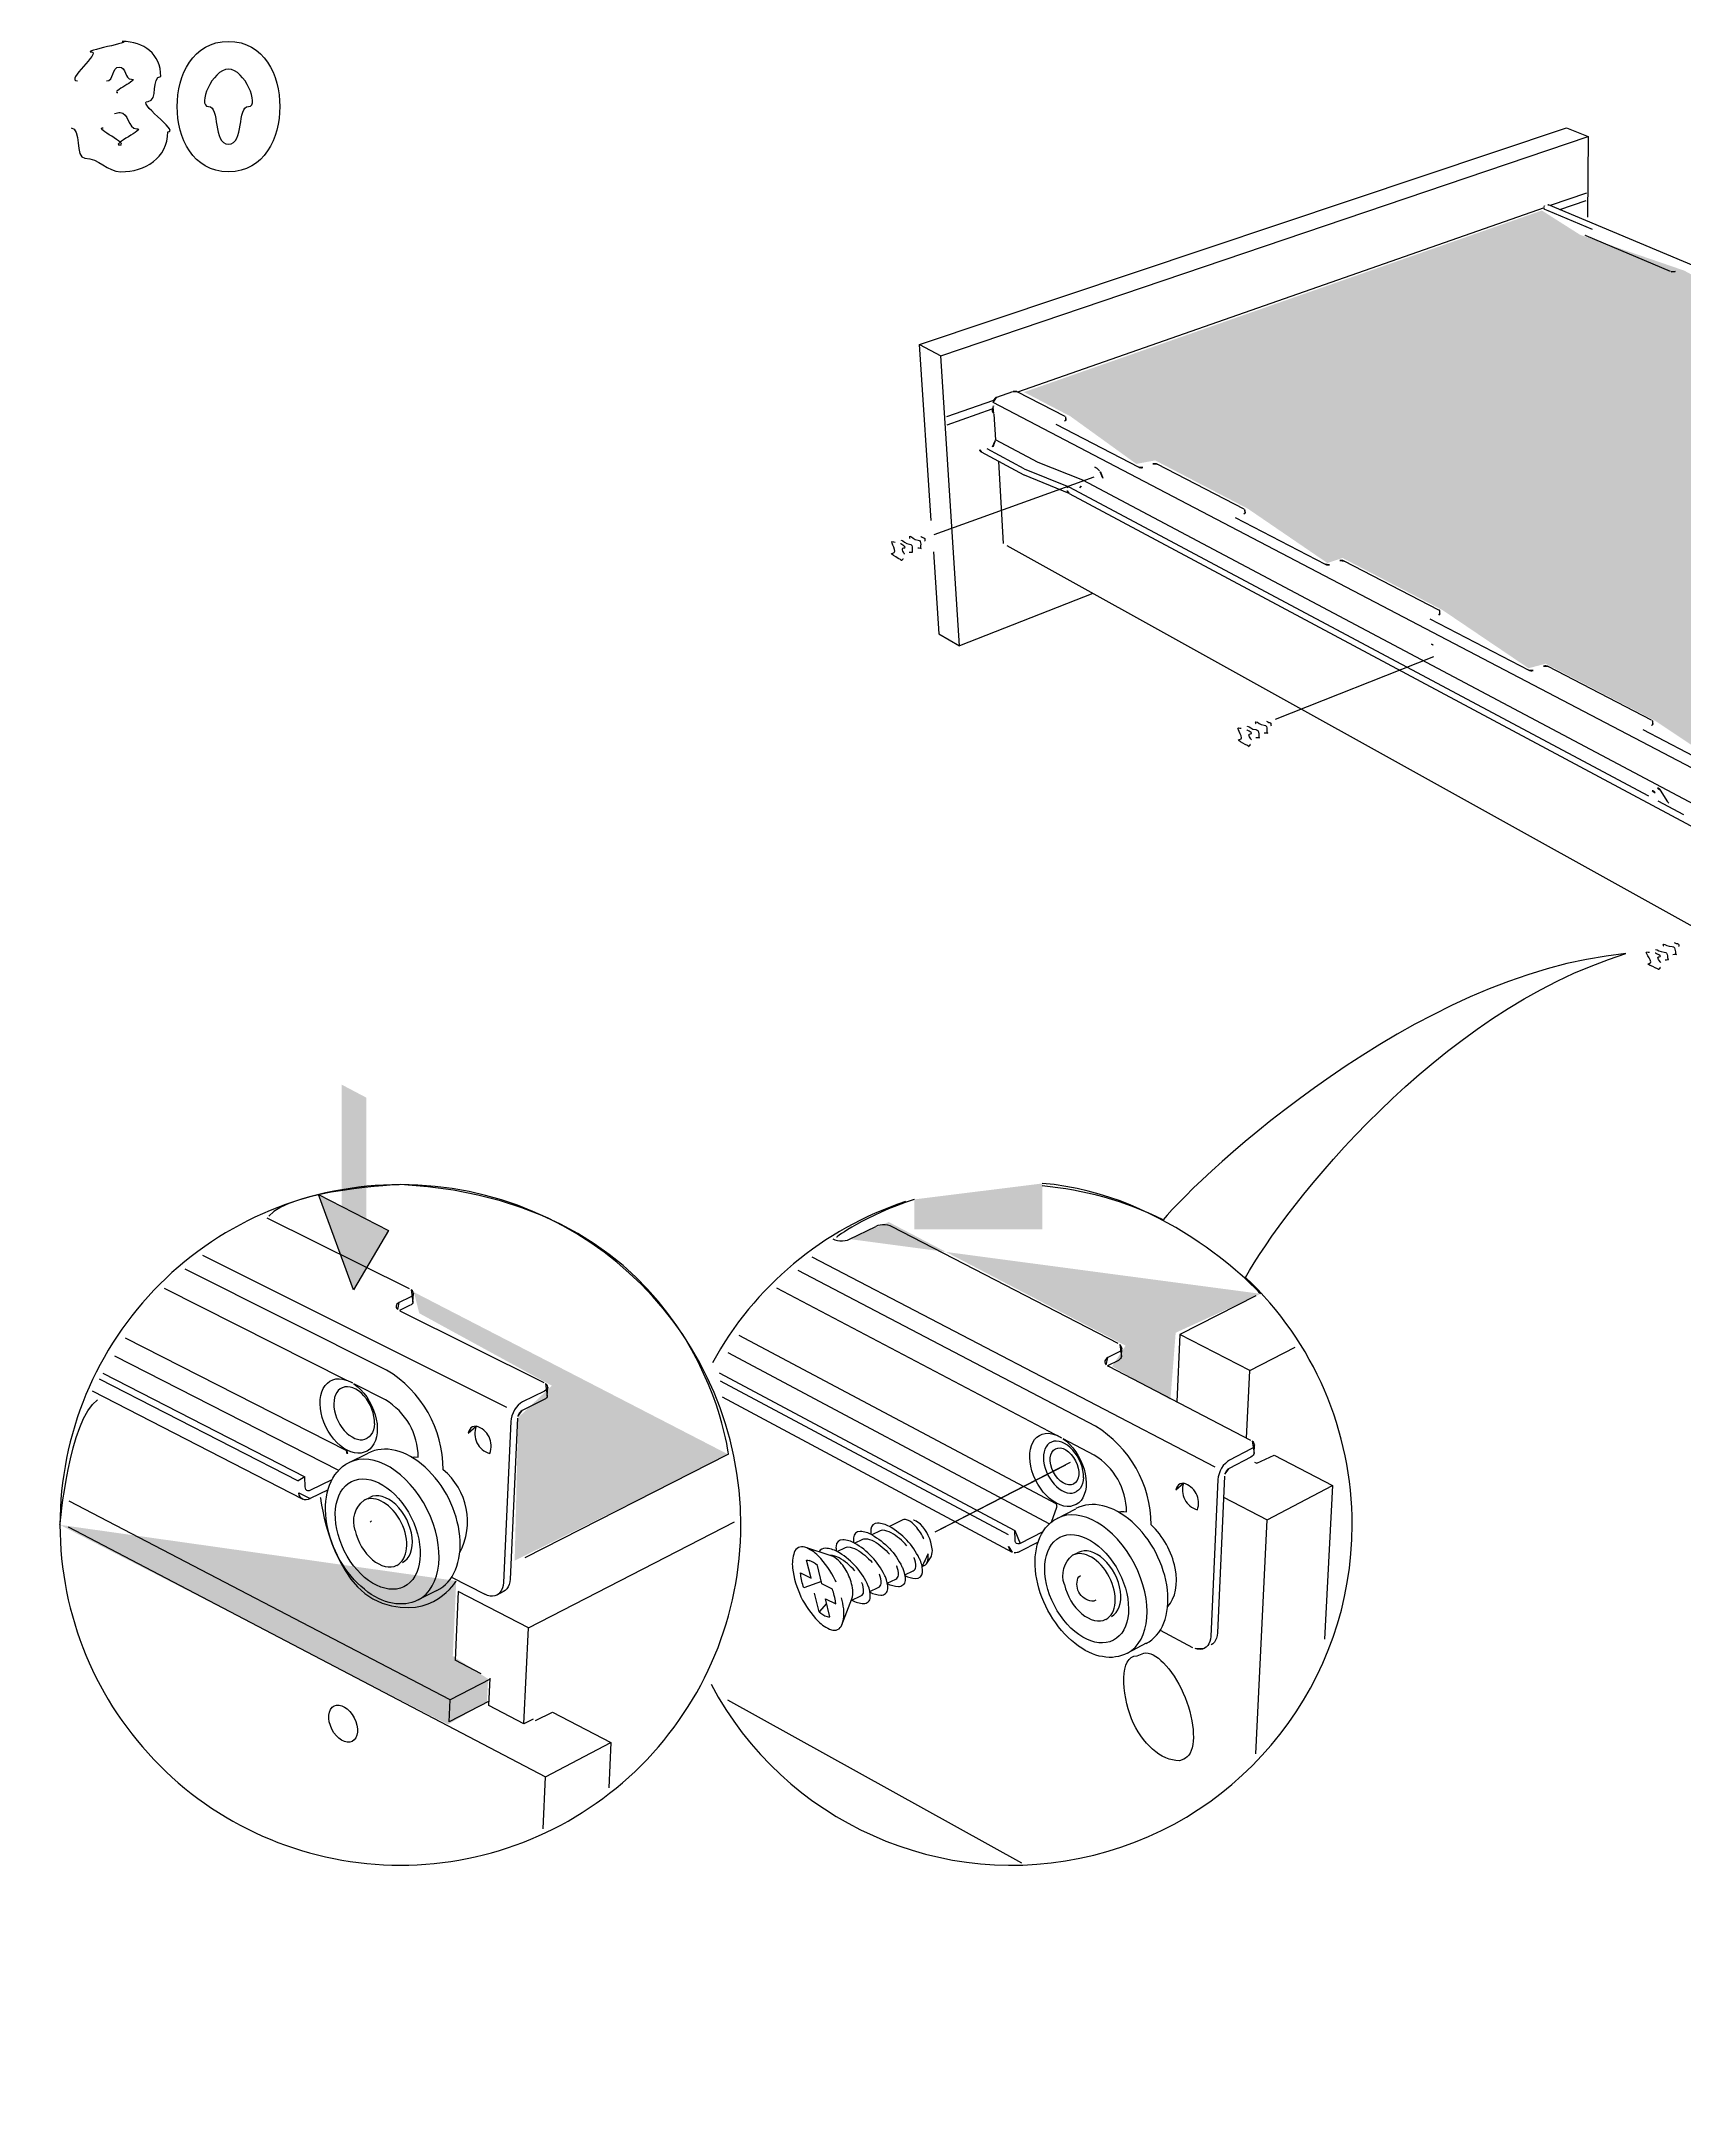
# Model space of a CAD drawing. Header units: metres. Extents: x -30.9 to 24.7, y -10.3 to 6.8.
# Drawn here: x -10.341 to -8.506, y -9.735 to -7.413 of the extents above; entities that cross this region are included whole.
import ezdxf

# ---------------------------------------------------------------- set-up
doc = ezdxf.new("R2010")
doc.units = ezdxf.units.M
doc.header["$MEASUREMENT"] = 0
doc.layers.add('PDF_Working_Num_Penna__1_Num_Penna__1', color=7, linetype='Continuous', lineweight=18, true_color=0xd1d2d4)
doc.layers.add('PDF_Working_Num_Penna__255_Num_Penna__255', color=255, linetype='Continuous', lineweight=18)
doc.layers.add('PDF_Working_Num_Penna__7_Num_Penna__7', color=7, linetype='Continuous', lineweight=18)
doc.styles.add('GENERATED_STYLE_1', font='')
doc.styles.get('GENERATED_STYLE_1').set_extended_font_data('Arial')

msp = doc.modelspace()

# ---------------------------------------------------------------- hatches: boundary and pattern name
at = {"layer": 'PDF_Working_Num_Penna__1_Num_Penna__1', "linetype": 'Continuous', "lineweight": 18, "true_color": 0xd1d2d4}
for points in [[(-9.2413, -7.8058), (-9.1897, -7.8327), (-9.1156, -7.8862), (-9.0944, -7.8823), (-8.9907, -7.9364), (-8.9016, -7.9973), (-8.8847, -7.9916), (-8.7728, -8.0499), (-8.6764, -8.1151), (-8.6573, -8.11), (-8.5345, -8.174), (-8.4273, -8.2457), (-8.4085, -8.2397), (-8.3162, -8.287), (-8.3003, -8.3035), (-8.3003, -8.2827), (-7.7343, -7.9941), (-7.82, -7.9579), (-7.9631, -7.9083), (-8.064, -7.8548), (-8.0812, -7.8582), (-8.1925, -7.8104), (-8.291, -7.759), (-8.4154, -7.7173), (-8.5021, -7.6697), (-8.6187, -7.6296), (-8.6615, -7.6024)], [(-9.2209, -8.6922), (-9.3643, -8.7101), (-9.3643, -8.7436), (-9.2209, -8.7436)], [(-9.4374, -8.7544), (-9.3287, -8.7689), (-9.3928, -8.7354)], [(-9.3287, -8.7689), (-9.1276, -8.8739), (-9.1427, -8.897), (-9.0774, -8.9346), (-9.0715, -8.8594), (-8.9765, -8.8158)], [(-9.9244, -8.8139), (-9.9184, -8.8376), (-9.77, -8.9187), (-9.8076, -8.9544), (-9.8116, -9.1147), (-9.5721, -8.9959)], [(-9.877, -9.1374), (-10.3207, -9.0746), (-9.8864, -9.2981), (-9.8428, -9.2732), (-9.8413, -9.2472), (-9.8809, -9.2215)]]:
    msp.add_hatch(color=254, dxfattribs=at).paths.add_polyline_path(points)
at = {"layer": 'PDF_Working_Num_Penna__7_Num_Penna__7', "linetype": 'Continuous', "lineweight": 18}
for points in [[(-10.0053, -8.7572), (-9.9776, -8.7719), (-9.9776, -8.5961), (-10.0053, -8.5815)], [(-10.0053, -8.7572), (-9.9776, -8.7719), (-9.9776, -8.5961), (-10.0053, -8.5815)], [(-9.9922, -8.8115), (-9.9528, -8.7449), (-10.0313, -8.7044)], [(-9.9922, -8.8115), (-9.9528, -8.7449), (-10.0313, -8.7044)]]:
    msp.add_hatch(color=7, dxfattribs=at).paths.add_polyline_path(points)

# ---------------------------------------------------------------- linework, layer by layer
at = {"layer": 'PDF_Working_Num_Penna__255_Num_Penna__255', "color": 255, "linetype": 'Continuous', "lineweight": 18, "flags": 128}
for points in [[(-9.1632, -7.9012), (-9.3424, -7.9658)], [(-8.7829, -8.1025), (-8.9601, -8.1724)], [(-9.3354, -9.0797), (-9.1946, -9.0073)]]:
    msp.add_lwpolyline(points, dxfattribs=at)
msp.add_lwpolyline([(-9.9922, -8.8115), (-10.0313, -8.7044), (-9.9528, -8.7449)], close=True, dxfattribs=at)
at = {"layer": 'PDF_Working_Num_Penna__7_Num_Penna__7', "color": 7, "linetype": 'Continuous', "lineweight": 18, "flags": 128}
for points in [[(-9.3451, -7.9497), (-9.3583, -7.7526), (-8.6338, -7.5098)], [(-9.3583, -7.7526), (-9.3345, -7.765), (-8.6095, -7.5196)], [(-8.6338, -7.5098), (-8.6095, -7.5196)], [(-8.6095, -7.5196), (-8.6104, -7.61)], [(-8.6117, -7.5828), (-8.6521, -7.5969)], [(-8.6415, -7.6014), (-8.6118, -7.591)], [(-8.6591, -7.5993), (-9.2485, -7.8057)], [(-8.6047, -7.6238), (-8.6544, -7.6028), (-8.6582, -7.6012)], [(-7.7197, -7.9886), (-8.6539, -7.5961)], [(-8.5173, -7.6707), (-8.6119, -7.6307)], [(-9.3135, -8.09), (-9.3345, -7.765)], [(-9.2754, -7.8151), (-9.328, -7.8335)], [(-9.3274, -7.8425), (-9.2768, -7.8247)], [(-8.2834, -8.3368), (-9.2758, -7.8175)], [(-9.2541, -7.8054), (-9.272, -7.8117)], [(-9.1953, -7.8333), (-9.2489, -7.8055)], [(-9.275, -7.8304), (-9.2734, -7.8591)], [(-9.2056, -7.8417), (-9.1129, -7.8899)], [(-9.2411, -7.8916), (-9.2827, -7.8694)], [(-9.2256, -7.8845), (-9.2734, -7.8591)], [(-9.241, -7.8989), (-9.289, -7.8732)], [(-9.2642, -7.9752), (-9.2696, -7.8835)], [(-9.2411, -7.8916), (-9.191, -7.9119), (-9.1934, -7.913)], [(-8.3438, -8.3457), (-9.1755, -7.9046), (-9.2256, -7.8845)], [(-8.9948, -7.937), (-9.0923, -7.8865)], [(-9.1632, -7.9012), (-9.3424, -7.9658)], [(-9.1909, -7.9192), (-9.2407, -7.899), (-9.241, -7.8989)], [(-9.191, -7.9119), (-8.542, -8.2582)], [(-9.1909, -7.9192), (-8.3601, -8.3638)], [(-9.005, -7.9461), (-8.904, -7.9987)], [(-9.3428, -7.9847), (-9.3366, -8.0764), (-9.3135, -8.09)], [(-8.2536, -8.5194), (-8.2696, -8.5283), (-9.26, -7.978)], [(-8.7757, -8.0541), (-8.7757, -8.0512), (-8.7757, -8.0508), (-8.776, -8.0505), (-8.7763, -8.0502), (-8.7767, -8.0499), (-8.8829, -7.995)], [(-9.1641, -8.0313), (-9.3135, -8.09)], [(-8.7868, -8.0597), (-8.6762, -8.1172)], [(-8.7829, -8.1025), (-8.9601, -8.1724)], [(-8.5386, -8.1732), (-8.6546, -8.1131)], [(-8.5485, -8.1837), (-8.427, -8.247), (-8.4262, -8.2473), (-8.4253, -8.2475), (-8.4244, -8.2476), (-8.4234, -8.2477), (-8.4225, -8.2476), (-8.4216, -8.2474), (-8.4208, -8.2471)], [(-8.5315, -8.2638), (-8.5029, -8.279)], [(-8.5193, -8.2661), (-8.5198, -8.2658), (-8.5202, -8.2654), (-8.5206, -8.2648), (-8.5288, -8.2516)], [(-9.9292, -8.8103), (-10.0887, -8.7311)], [(-9.4367, -8.7546), (-9.4073, -8.7403)], [(-9.3888, -8.7407), (-9.3911, -8.7397), (-9.3938, -8.739), (-9.3966, -8.7386), (-9.3996, -8.7386), (-9.4024, -8.7389), (-9.4051, -8.7394), (-9.4073, -8.7403)], [(-9.1359, -8.8716), (-9.3888, -8.7407)], [(-9.8203, -8.9433), (-10.1609, -8.773)], [(-9.0272, -9.0101), (-9.4785, -8.7747)], [(-9.4552, -8.7544), (-9.453, -8.7553), (-9.4503, -8.756), (-9.4474, -8.7564), (-9.4444, -8.7565), (-9.4417, -8.7562), (-9.439, -8.7556), (-9.4367, -8.7546)], [(-9.925, -8.8153), (-9.9253, -8.8165), (-9.926, -8.8176), (-9.9272, -8.8187), (-9.9287, -8.8196), (-9.9408, -8.8254)], [(-8.9817, -8.8181), (-9.067, -8.8615), (-9.0703, -8.9367)], [(-9.9255, -8.8247), (-9.9258, -8.8258), (-9.9265, -8.827), (-9.9276, -8.828), (-9.9292, -8.8289), (-9.9407, -8.8346)], [(-9.9403, -8.8347), (-9.7789, -8.9152)], [(-10.2477, -8.8651), (-9.9998, -8.9913)], [(-9.5608, -8.8623), (-9.2056, -9.0507)], [(-8.9886, -8.9018), (-9.067, -8.8615)], [(-10.2598, -8.8852), (-10.0087, -9.0135)], [(-9.573, -8.8817), (-9.2128, -9.0733)], [(-9.1322, -8.886), (-9.1324, -8.8872), (-9.1331, -8.8884), (-9.1343, -8.8895), (-9.1357, -8.8904), (-9.1477, -8.8965)], [(-9.1318, -8.8768), (-9.1321, -8.8781), (-9.1328, -8.8792), (-9.1339, -8.8803), (-9.1354, -8.8812), (-9.1473, -8.8873)], [(-8.9921, -8.9774), (-8.9886, -8.9018), (-8.9377, -8.8757)], [(-10.2767, -8.911), (-10.054, -9.0252)], [(-10.2727, -8.9048), (-10.0465, -9.0207)], [(-9.5825, -8.9043), (-9.2517, -9.0808)], [(-9.5816, -8.9131), (-9.2591, -9.0853)], [(-9.1469, -8.8969), (-8.9877, -8.9796)], [(-10.2845, -8.9246), (-10.0489, -9.0457)], [(-9.8027, -8.9369), (-9.8052, -8.9384), (-9.8075, -8.9405), (-9.8098, -8.943), (-9.8118, -8.9459), (-9.8134, -8.9491), (-9.8146, -8.9524), (-9.8155, -8.9557), (-9.8159, -8.9589)], [(-9.7751, -8.9299), (-9.7753, -8.9311), (-9.7761, -8.9322), (-9.7772, -8.9333), (-9.7787, -8.9342), (-9.8032, -8.9464)], [(-9.7746, -8.9205), (-9.7749, -8.9216), (-9.7756, -8.9228), (-9.7768, -8.9239), (-9.7782, -8.9248), (-9.8027, -8.9369)], [(-9.5792, -8.9313), (-9.2544, -9.1052)], [(-9.9686, -8.9612), (-9.969, -8.9648), (-9.9698, -8.9682), (-9.9709, -8.9712), (-9.9726, -8.9737), (-9.9745, -8.9759), (-9.9768, -8.9775)], [(-9.8159, -8.9589), (-9.824, -9.1391), (-9.8244, -9.1424), (-9.8251, -9.1452), (-9.8263, -9.1478), (-9.8277, -9.1501), (-9.8295, -9.1519), (-9.8315, -9.1532)], [(-9.8085, -8.9552), (-9.8167, -9.1354), (-9.8171, -9.1386), (-9.8178, -9.1415), (-9.8189, -9.144), (-9.8203, -9.1463), (-9.8221, -9.1481), (-9.8242, -9.1494)], [(-8.9834, -8.9851), (-8.9836, -8.9863), (-8.9844, -8.9875), (-8.9855, -8.9886), (-8.9869, -8.9894), (-9.0112, -9.0021)], [(-9.8987, -9.1481), (-9.9198, -9.1587), (-9.9232, -9.1603), (-9.9266, -9.1614), (-9.9301, -9.1623), (-9.9336, -9.163), (-9.9373, -9.1632), (-9.941, -9.1632), (-9.9448, -9.1629), (-9.9485, -9.1623), (-9.9523, -9.1614), (-9.9561, -9.1603), (-9.9601, -9.1589), (-9.9641, -9.157), (-9.9682, -9.1549), (-9.9721, -9.1525), (-9.976, -9.1499), (-9.9799, -9.1468), (-9.9838, -9.1434), (-9.9876, -9.1399), (-9.9912, -9.1361), (-9.9948, -9.132), (-9.9981, -9.1278), (-10.0014, -9.1233), (-10.0044, -9.1187), (-10.0072, -9.114), (-10.0099, -9.1091), (-10.0123, -9.1041), (-10.0144, -9.0991), (-10.0164, -9.094), (-10.0182, -9.0888), (-10.0196, -9.0837), (-10.0209, -9.0785), (-10.022, -9.0733), (-10.0227, -9.0682), (-10.0232, -9.0631), (-10.0234, -9.058), (-10.0233, -9.053), (-10.023, -9.0482), (-10.0224, -9.0434), (-10.0215, -9.0388), (-10.0204, -9.0345), (-10.0189, -9.0303), (-10.0172, -9.0261), (-10.0152, -9.0223), (-10.0129, -9.0187), (-10.0104, -9.0154), (-10.0075, -9.0122), (-10.0042, -9.0093), (-10.0007, -9.0068), (-9.997, -9.0048), (-9.9758, -8.9943)], [(-9.8, -9.1113), (-9.5724, -8.9955)], [(-9.3409, -9.0825), (-9.1891, -9.0045)], [(-9.0112, -9.0021), (-9.0136, -9.0036), (-9.0159, -9.0057), (-9.0182, -9.0082), (-9.0201, -9.0111), (-9.0218, -9.0142), (-9.023, -9.0174), (-9.0238, -9.0208), (-9.0242, -9.0239)], [(-8.9838, -8.9943), (-8.9841, -8.9955), (-8.9848, -8.9967), (-8.986, -8.9978), (-8.9874, -8.9987), (-9.0116, -9.0113)], [(-8.9832, -9.0043), (-8.9806, -9.0056), (-8.9614, -8.9966)], [(-8.9614, -8.9966), (-8.896, -9.0305)], [(-10.0402, -9.0359), (-10.0417, -9.0364), (-10.0431, -9.0364), (-10.0443, -9.036), (-10.0453, -9.035), (-10.0459, -9.0335), (-10.0461, -9.0319), (-10.0465, -9.0207), (-10.054, -9.0252)], [(-10.0162, -9.024), (-10.0402, -9.0359)], [(-9.1748, -9.0217), (-9.1751, -9.0251), (-9.1758, -9.0284), (-9.177, -9.0312), (-9.1784, -9.0337), (-9.1802, -9.0356), (-9.1824, -9.0373)], [(-9.0242, -9.0239), (-9.0322, -9.1996), (-9.0325, -9.2026), (-9.0331, -9.2053), (-9.0342, -9.2078), (-9.0356, -9.2099), (-9.0372, -9.2116), (-9.0391, -9.2129)], [(-9.0168, -9.02), (-9.0248, -9.1957), (-9.0252, -9.1987), (-9.0259, -9.2015), (-9.0269, -9.2039), (-9.0282, -9.206), (-9.0298, -9.2078), (-9.0318, -9.209)], [(-8.9692, -9.069), (-8.896, -9.0305)], [(-8.896, -9.0305), (-8.9047, -9.2025)], [(-9.8838, -9.2707), (-10.3103, -9.0479)], [(-10.0206, -9.0354), (-10.0405, -9.0452)], [(-9.2056, -9.0507), (-9.2052, -9.0515), (-9.205, -9.0522), (-9.2048, -9.0529), (-9.2047, -9.0536), (-9.2048, -9.0544), (-9.205, -9.0552), (-9.2111, -9.0719)], [(-9.0179, -9.0435), (-8.9692, -9.069)], [(-10.3116, -9.0767), (-9.777, -9.357)], [(-9.8014, -9.2976), (-9.7963, -9.1898), (-9.5656, -9.0712)], [(-9.1046, -9.2073), (-9.1255, -9.2184), (-9.1287, -9.2198), (-9.132, -9.2211), (-9.1354, -9.222), (-9.1388, -9.2226), (-9.1424, -9.223), (-9.146, -9.223), (-9.1496, -9.2227), (-9.1533, -9.2222), (-9.157, -9.2215), (-9.1608, -9.2204), (-9.1647, -9.219), (-9.1687, -9.2172), (-9.1727, -9.2152), (-9.1766, -9.2128), (-9.1804, -9.2103), (-9.1843, -9.2073), (-9.1882, -9.2041), (-9.192, -9.2006), (-9.1956, -9.1969), (-9.1992, -9.1929), (-9.2026, -9.1888), (-9.2058, -9.1845), (-9.2089, -9.1799), (-9.2118, -9.1753), (-9.2145, -9.1705), (-9.2169, -9.1657), (-9.2192, -9.1607), (-9.2212, -9.1557), (-9.2231, -9.1506), (-9.2246, -9.1455), (-9.226, -9.1405), (-9.2271, -9.1354), (-9.2279, -9.1303), (-9.2286, -9.1252), (-9.2288, -9.1203), (-9.2289, -9.1154), (-9.2287, -9.1106), (-9.2282, -9.106), (-9.2275, -9.1014), (-9.2265, -9.097), (-9.2252, -9.0928), (-9.2235, -9.0887), (-9.2216, -9.0849), (-9.2195, -9.0813), (-9.2172, -9.078), (-9.2143, -9.0748), (-9.2112, -9.072), (-9.2078, -9.0693), (-9.2042, -9.0673), (-9.1832, -9.0565)], [(-8.9817, -9.3312), (-8.9692, -9.069)], [(-9.2256, -9.094), (-9.2459, -9.1045)], [(-9.2201, -9.0823), (-9.2455, -9.0954)], [(-9.8823, -9.1331), (-9.8449, -9.1524)], [(-9.8747, -9.1494), (-9.8781, -9.2262)], [(-9.7963, -9.1898), (-9.8747, -9.1494)], [(-9.8242, -9.1494), (-9.8315, -9.1532), (-9.8339, -9.1541), (-9.8365, -9.1544), (-9.8392, -9.1543), (-9.8421, -9.1536), (-9.8449, -9.1524)], [(-9.4708, -9.1719), (-9.4758, -9.1512)], [(-9.089, -9.1926), (-9.0527, -9.212)], [(-9.1147, -9.2212), (-9.1091, -9.2189), (-9.1072, -9.2183), (-9.1048, -9.2181), (-9.1022, -9.2184), (-9.0995, -9.2191), (-9.0968, -9.2203), (-9.0939, -9.2219), (-9.0909, -9.224), (-9.088, -9.2264), (-9.085, -9.2293), (-9.082, -9.2325), (-9.079, -9.236), (-9.0761, -9.2399), (-9.0733, -9.2441), (-9.0706, -9.2485), (-9.068, -9.2532), (-9.0655, -9.258), (-9.0632, -9.263), (-9.061, -9.2681), (-9.0591, -9.2733), (-9.0573, -9.2785), (-9.0558, -9.2837), (-9.0545, -9.2889), (-9.0534, -9.294), (-9.0526, -9.299), (-9.0521, -9.3038), (-9.0518, -9.3084), (-9.0517, -9.3128), (-9.0519, -9.3169), (-9.0524, -9.3207), (-9.0532, -9.3242), (-9.0541, -9.3274), (-9.0554, -9.3302), (-9.0568, -9.3325), (-9.0585, -9.3345), (-9.0604, -9.336), (-9.0625, -9.3371), (-9.0674, -9.3389)], [(-9.8492, -9.2413), (-9.8781, -9.2262)], [(-9.8391, -9.2476), (-9.8838, -9.2707)], [(-9.791, -9.2922), (-9.8014, -9.2976), (-9.8405, -9.2771), (-9.8391, -9.2465)], [(-9.8849, -9.2953), (-9.8838, -9.2707)], [(-9.8402, -9.2722), (-9.8849, -9.2953)], [(-9.7884, -9.2936), (-9.7692, -9.2845)], [(-9.7692, -9.2845), (-9.7038, -9.3185)], [(-9.2438, -9.4537), (-9.573, -9.2708)], [(-9.777, -9.357), (-9.7038, -9.3185)], [(-9.7038, -9.3185), (-9.7063, -9.3691)], [(-9.7797, -9.415), (-9.777, -9.357)]]:
    msp.add_lwpolyline(points, dxfattribs=at)
for points in [[(-8.6591, -7.5979), (-8.659, -7.5976), (-8.6588, -7.5974), (-8.6584, -7.5971)], [(-8.6582, -7.6012), (-8.6585, -7.601), (-8.6588, -7.6008), (-8.659, -7.6006)], [(-8.6539, -7.5961), (-8.6545, -7.596), (-8.655, -7.596)], [(-8.6119, -7.6307), (-8.6123, -7.6305), (-8.6126, -7.6302), (-8.6128, -7.63)], [(-8.5124, -7.6708), (-8.513, -7.671), (-8.5137, -7.6711), (-8.5145, -7.6712), (-8.5153, -7.6712), (-8.516, -7.6711), (-8.5167, -7.6709)], [(-9.276, -7.8226), (-9.2764, -7.8235), (-9.2767, -7.8245), (-9.2769, -7.8254), (-9.277, -7.8263), (-9.2768, -7.8271), (-9.2766, -7.8279), (-9.2761, -7.8286), (-9.2756, -7.8291), (-9.2753, -7.8295), (-9.2751, -7.8299)], [(-9.272, -7.8117), (-9.2728, -7.812), (-9.2735, -7.8126), (-9.2742, -7.8132), (-9.2748, -7.814), (-9.2753, -7.8148), (-9.2756, -7.8157), (-9.2758, -7.8167), (-9.2758, -7.8175)], [(-9.2756, -7.821), (-9.2756, -7.8215), (-9.2758, -7.8221)], [(-9.2489, -7.8055), (-9.2495, -7.8053), (-9.2502, -7.8051), (-9.251, -7.805), (-9.2518, -7.805), (-9.2526, -7.8051), (-9.2534, -7.8052)], [(-9.1944, -7.8369), (-9.1944, -7.8372), (-9.1946, -7.8375), (-9.1949, -7.8377), (-9.1954, -7.838), (-9.1959, -7.8382)], [(-9.1944, -7.8368), (-9.1945, -7.8342), (-9.1946, -7.8338), (-9.1949, -7.8335)], [(-9.289, -7.8732), (-9.2895, -7.8728), (-9.2899, -7.8723), (-9.2903, -7.8718), (-9.2906, -7.8711), (-9.2907, -7.8704)], [(-9.2735, -7.8602), (-9.2753, -7.8654), (-9.2756, -7.8661), (-9.276, -7.8666), (-9.2765, -7.8671)], [(-9.2734, -7.8591), (-9.2734, -7.8597)], [(-9.162, -7.8899), (-9.1616, -7.89), (-9.1612, -7.8902), (-9.1609, -7.8903), (-9.1606, -7.8905), (-9.1603, -7.8907)], [(-9.1599, -7.891), (-9.1591, -7.8916), (-9.1583, -7.8924), (-9.1575, -7.8932), (-9.1568, -7.8941)], [(-9.1129, -7.8899), (-9.1123, -7.8902), (-9.1116, -7.8904), (-9.1107, -7.8905), (-9.1099, -7.8905), (-9.109, -7.8904), (-9.1082, -7.8903)], [(-9.0923, -7.8865), (-9.0929, -7.8863), (-9.0937, -7.8861), (-9.0945, -7.886), (-9.0954, -7.886), (-9.0962, -7.8861), (-9.097, -7.8862)], [(-9.191, -7.9191), (-9.1915, -7.9188), (-9.192, -7.9183), (-9.1924, -7.9177), (-9.1927, -7.917), (-9.1929, -7.9163)], [(-9.1773, -7.9111), (-9.1776, -7.9118), (-9.178, -7.9123), (-9.1785, -7.9128), (-9.179, -7.9131)], [(-9.1755, -7.9046), (-9.1755, -7.9051), (-9.1757, -7.9057)], [(-9.1561, -7.8952), (-9.1554, -7.8964), (-9.1547, -7.8978), (-9.1541, -7.8992), (-9.1536, -7.9006), (-9.1532, -7.9021)], [(-8.9938, -7.9409), (-8.9939, -7.9413), (-8.9942, -7.9416), (-8.9947, -7.942), (-8.9953, -7.9423)], [(-8.9938, -7.9409), (-8.9939, -7.9381), (-8.994, -7.9377), (-8.9943, -7.9373)], [(-8.904, -7.9987), (-8.9033, -7.999), (-8.9025, -7.9992), (-8.9017, -7.9993), (-8.9008, -7.9993), (-8.8999, -7.9992), (-8.8991, -7.9991)], [(-8.8829, -7.995), (-8.8836, -7.9947), (-8.8843, -7.9945), (-8.8852, -7.9944), (-8.8861, -7.9944), (-8.887, -7.9945), (-8.8878, -7.9946)], [(-8.7756, -8.0541), (-8.7757, -8.0544), (-8.776, -8.0548), (-8.7764, -8.0552), (-8.777, -8.0555)], [(-8.7851, -8.0881), (-8.7847, -8.0882), (-8.7843, -8.0884), (-8.7839, -8.0886), (-8.7835, -8.0888), (-8.7832, -8.089)], [(-8.6762, -8.1172), (-8.6755, -8.1175), (-8.6747, -8.1177), (-8.6738, -8.1179), (-8.6729, -8.1179), (-8.6719, -8.1178), (-8.6711, -8.1176)], [(-8.6546, -8.1131), (-8.6553, -8.1128), (-8.6562, -8.1126), (-8.6571, -8.1125), (-8.658, -8.1125), (-8.6589, -8.1126), (-8.6598, -8.1128)], [(-8.5374, -8.1777), (-8.5374, -8.1747), (-8.5374, -8.1743), (-8.5377, -8.1739), (-8.5381, -8.1735)], [(-8.5374, -8.1777), (-8.5375, -8.1781), (-8.5378, -8.1785), (-8.5381, -8.1788), (-8.5387, -8.1791)], [(-8.5347, -8.2545), (-8.5352, -8.2538), (-8.5358, -8.2532), (-8.5364, -8.2527), (-8.537, -8.2524), (-8.5376, -8.2523), (-8.5381, -8.2523)], [(-8.5288, -8.2516), (-8.5292, -8.251), (-8.5298, -8.2503), (-8.5304, -8.2499), (-8.531, -8.2496), (-8.5315, -8.2494), (-8.5321, -8.2494)], [(-9.9922, -8.8115), (-10.0313, -8.7044), (-9.9528, -8.7449)], [(-9.9255, -8.8247), (-9.925, -8.8153), (-9.9253, -8.8139), (-9.9261, -8.8126), (-9.9275, -8.8113)], [(-9.9408, -8.8254), (-9.9425, -8.8265), (-9.9438, -8.8277), (-9.9444, -8.8292), (-9.9444, -8.8306), (-9.9438, -8.832), (-9.9425, -8.8334)], [(-9.9407, -8.8346), (-9.9404, -8.8346)], [(-9.1473, -8.8873), (-9.149, -8.8884), (-9.1502, -8.8896), (-9.1508, -8.891), (-9.1509, -8.8924), (-9.1504, -8.8939), (-9.1493, -8.8952)], [(-9.1322, -8.886), (-9.1318, -8.8768), (-9.132, -8.8754), (-9.1328, -8.874), (-9.1341, -8.8727)], [(-10.0004, -8.9124), (-9.9987, -8.9129), (-9.9973, -8.9136), (-9.9961, -8.9142), (-9.9947, -8.9149), (-9.9933, -8.9157)], [(-9.7751, -8.9299), (-9.7746, -8.9205), (-9.7749, -8.919), (-9.7757, -8.9176), (-9.7771, -8.9163)], [(-9.1477, -8.8965), (-9.1472, -8.8967)], [(-9.8032, -8.9464), (-9.8048, -8.9475), (-9.8061, -8.9491), (-9.8073, -8.9511), (-9.8081, -8.9531)], [(-9.2061, -8.9736), (-9.2046, -8.9742), (-9.2032, -8.9748), (-9.2018, -8.9755), (-9.2006, -8.9762), (-9.1992, -8.9771)], [(-8.9838, -8.9943), (-8.9834, -8.9851), (-8.9836, -8.9836), (-8.9845, -8.9821), (-8.9858, -8.9808)], [(-9.9998, -8.9913), (-9.9995, -8.9921), (-9.9992, -8.9928), (-9.999, -8.9936), (-9.9989, -8.9943), (-9.999, -8.995)], [(-9.0116, -9.0113), (-9.0131, -9.0124), (-9.0146, -9.014), (-9.0157, -9.0159), (-9.0165, -9.018)], [(-10.0405, -9.0452), (-10.0428, -9.0461), (-10.045, -9.0466), (-10.0471, -9.0464), (-10.0489, -9.0457), (-10.0505, -9.0447), (-10.0517, -9.0431), (-10.0527, -9.0412), (-10.0534, -9.0389)], [(-9.9718, -9.0702), (-9.9735, -9.0714)], [(-9.2544, -9.1052), (-9.2558, -9.1041), (-9.257, -9.1026), (-9.2579, -9.1007), (-9.2585, -9.0987)], [(-9.2455, -9.0954), (-9.2469, -9.0959), (-9.2484, -9.096), (-9.2496, -9.0956), (-9.2505, -9.0946), (-9.2511, -9.0933), (-9.2513, -9.0916), (-9.2517, -9.0808)], [(-9.2459, -9.1045), (-9.2482, -9.1054), (-9.2504, -9.1059), (-9.2525, -9.1058)], [(-9.0391, -9.2129), (-9.0415, -9.2139), (-9.0441, -9.2142), (-9.0469, -9.214), (-9.0498, -9.2132)]]:
    msp.add_lwpolyline(points, close=True, dxfattribs=at)
for points in [[(-9.9395, -8.6935, 0.414214), (-10.3207, -9.0746, 0.41422), (-9.9395, -9.4558, 0.414217), (-9.5584, -9.0746, 0.414211)], [(-9.8546, -8.9641, 0.443886), (-9.8395, -8.9946, 0.440173), (-9.8546, -8.9641), (-9.8568, -8.9643), (-9.8588, -8.9648), (-9.8605, -8.966), (-9.8619, -8.9677), (-9.863, -8.9696), (-9.8637, -8.972)], [(-9.0627, -9.028, 0.434909), (-9.0472, -9.0577, 0.43458), (-9.0627, -9.028), (-9.0647, -9.0281), (-9.0666, -9.0286), (-9.0682, -9.0297), (-9.0696, -9.0312), (-9.0706, -9.0331), (-9.0713, -9.0354)], [(-9.4719, -9.1825, 0.116228), (-9.457, -9.1921, 0.413028), (-9.4452, -9.1866), (-9.4341, -9.1575, 0.117043), (-9.433, -9.1476, 0.080627), (-9.4383, -9.1298, 0.08011), (-9.4489, -9.1146, 0.115752), (-9.4572, -9.1092), (-9.4869, -9.0996, 0.41489), (-9.4985, -9.1054, 0.116508), (-9.5005, -9.123, 0.162671)], [(-9.3554, -9.1213), (-9.3525, -9.1199, 0.198282), (-9.3498, -9.1169, 0.116242), (-9.3488, -9.1071, 0.007204)]]:
    msp.add_lwpolyline(points, format="xyb", close=True, dxfattribs=at)
for points in [[(-9.8732, -9.1062, 0.355213), (-9.8918, -9.0128, 0.26587), (-9.955, -8.9014), (-10.1804, -8.7881)], [(-9.5917, -9.2532, 0.781754), (-8.8739, -9.0747, 0.206964), (-8.9932, -8.7976)], [(-9.099, -9.0745, 0.259952), (-9.1614, -8.9641), (-9.4941, -8.7898)], [(-9.927, -8.9988), (-9.9234, -8.9985), (-9.9196, -8.9988, 0.263335), (-9.9563, -8.9347), (-9.9918, -8.9167), (-9.9878, -8.9197), (-9.9841, -8.9231), (-9.9805, -8.927), (-9.9773, -8.9313), (-9.9744, -8.936), (-9.9718, -8.9409), (-9.9695, -8.946), (-9.9678, -8.9512), (-9.9666, -8.9564), (-9.9657, -8.9616), (-9.9655, -8.9667), (-9.9657, -8.9715), (-9.9664, -8.976), (-9.9675, -8.9801), (-9.9692, -8.9839), (-9.9714, -8.9871), (-9.9739, -8.9897), (-9.9768, -8.9919), (-9.98, -8.9933), (-9.9835, -8.9942), (-9.9872, -8.9944), (-9.991, -8.9939), (-9.995, -8.9928), (-9.999, -8.9911), (-10.0031, -8.9887), (-10.0069, -8.9858), (-10.0107, -8.9824), (-10.0142, -8.9785), (-10.0175, -8.9743), (-10.0205, -8.9696), (-10.0231, -8.9648), (-10.0252, -8.9597), (-10.027, -8.9544), (-10.0284, -8.9493), (-10.0291, -8.9441), (-10.0295, -8.9391), (-10.0293, -8.9343), (-10.0287, -8.9298), (-10.0275, -8.9256), (-10.0259, -8.9218), (-10.0239, -8.9186), (-10.0213, -8.9158), (-10.0185, -8.9137), (-10.0153, -8.9121), (-10.0119, -8.9112), (-10.0082, -8.911), (-10.0043, -8.9113), (-10.0004, -8.9124), (-10.2037, -8.8098)], [(-9.1357, -9.0601), (-9.1328, -9.0598), (-9.1296, -9.0598), (-9.1265, -9.06, 0.257616), (-9.1626, -8.9964), (-9.1976, -8.9781), (-9.1938, -8.981), (-9.1901, -8.9845), (-9.1866, -8.9884), (-9.1834, -8.9928), (-9.1805, -8.9974), (-9.1779, -9.0022), (-9.1757, -9.0073), (-9.174, -9.0124), (-9.1728, -9.0175), (-9.172, -9.0227), (-9.1717, -9.0276), (-9.1719, -9.0323), (-9.1726, -9.0366), (-9.1738, -9.0407), (-9.1754, -9.0442), (-9.1775, -9.0473), (-9.1799, -9.0498), (-9.1828, -9.0518), (-9.1861, -9.0531), (-9.1894, -9.0539), (-9.1931, -9.054), (-9.1969, -9.0535), (-9.2008, -9.0522), (-9.2048, -9.0504), (-9.2087, -9.0481), (-9.2126, -9.0451), (-9.2163, -9.0417), (-9.2198, -9.0379), (-9.223, -9.0336), (-9.226, -9.029), (-9.2285, -9.0242), (-9.2307, -9.0192), (-9.2324, -9.014), (-9.2338, -9.0089), (-9.2346, -9.0039), (-9.2349, -8.999), (-9.2347, -8.9942), (-9.2341, -8.9898), (-9.2329, -8.9858), (-9.2313, -8.9822), (-9.2294, -8.9791), (-9.2269, -8.9764), (-9.2241, -8.9744), (-9.2209, -8.9729), (-9.2175, -8.9721), (-9.2139, -8.972), (-9.2101, -8.9725), (-9.2061, -8.9736), (-9.5179, -8.8096)], [(-9.9901, -9.0809, -0.32384), (-9.9801, -9.0469), (-9.9738, -9.0439)], [(-9.3535, -9.0904, 0.003169), (-9.354, -9.0893, 0.080534), (-9.3646, -9.0741, 0.115618), (-9.3729, -9.0688, 0.196881), (-9.3769, -9.069), (-9.3921, -9.0765, 0.116579), (-9.4053, -9.0727, 0.411832), (-9.4129, -9.0796, 0.046589), (-9.4126, -9.0853)], [(-9.3748, -9.1314, 0.106049), (-9.3625, -9.1347, 0.413466), (-9.355, -9.1278, 0.116687), (-9.3576, -9.1142, 0.00953), (-9.3586, -9.1121, 0.154933), (-9.3921, -9.0765)], [(-9.3504, -9.1181), (-9.3454, -9.1105, 0.052621), (-9.3449, -9.1096, 0.116078), (-9.3441, -9.1014, 0.162279), (-9.3573, -9.074, 0.116032), (-9.3641, -9.0696)], [(-9.4516, -9.1389, 0.002429), (-9.4526, -9.1367, 0.080403), (-9.4717, -9.1093, 0.116598), (-9.4867, -9.0997)], [(-9.4505, -9.1045, 0.11686), (-9.4637, -9.1008, 0.301082), (-9.4706, -9.1049)], [(-9.431, -9.0952, 0.116935), (-9.4443, -9.0914, 0.413468), (-9.4518, -9.0984, 0.049114), (-9.4515, -9.104)], [(-9.434, -9.159, 0.114871), (-9.421, -9.1627, 0.414511), (-9.4134, -9.1558, 0.116665), (-9.416, -9.1423, 0.005131), (-9.417, -9.1402, 0.154839), (-9.4507, -9.1044), (-9.4413, -9.0999, -0.124555), (-9.4387, -9.0994, -0.115996), (-9.4289, -9.1022, -0.095957), (-9.4115, -9.1169)], [(-9.4115, -9.0858, 0.116272), (-9.4248, -9.0821, 0.41333), (-9.4323, -9.089, 0.046767), (-9.432, -9.0946)], [(-9.4137, -9.1501, 0.106536), (-9.4015, -9.1533, 0.414549), (-9.3939, -9.1464, 0.115805), (-9.3965, -9.1329, 0.007005), (-9.3975, -9.1308, 0.154727), (-9.4312, -9.0951), (-9.4218, -9.0906, -0.126456), (-9.4193, -9.0901, -0.1164), (-9.4094, -9.0929, -0.09581), (-9.392, -9.1076)], [(-9.3725, -9.0982, 0.096198), (-9.39, -9.0835, 0.1164), (-9.3998, -9.0807, 0.126322), (-9.4024, -9.0812), (-9.4117, -9.0857, -0.154776), (-9.378, -9.1215, -0.011155), (-9.377, -9.1236, -0.116367), (-9.3745, -9.1371, -0.414794), (-9.382, -9.144, -0.105917), (-9.3942, -9.1408)], [(-9.4682, -9.1381), (-9.4879, -9.145, -0.053814), (-9.4913, -9.1303, -0.020448), (-9.4915, -9.1283), (-9.4798, -9.1343), (-9.4847, -9.1141, -0.1133), (-9.482, -9.1144)], [(-9.4623, -9.1627), (-9.4708, -9.1719, 0.102487), (-9.4617, -9.1774, 0.118099), (-9.4587, -9.1777), (-9.4635, -9.1574), (-9.4521, -9.1632, 0.014919), (-9.4523, -9.1615, 0.054527), (-9.4559, -9.1465), (-9.4676, -9.1405), (-9.4725, -9.1202, 0.107342), (-9.482, -9.1144)], [(-9.4309, -9.1262, 0.095677), (-9.4484, -9.1116, 0.116483), (-9.4582, -9.1088), (-9.4587, -9.1088)], [(-9.3944, -9.14), (-9.385, -9.1355, 0.277278), (-9.3819, -9.1309, 0.117592), (-9.3838, -9.1209), (-9.3839, -9.1207)], [(-9.3749, -9.1306), (-9.3655, -9.1261, 0.276215), (-9.3625, -9.1215, 0.115623), (-9.3644, -9.1115)], [(-9.1961, -9.1414, -0.323183), (-9.1869, -9.1087), (-9.1807, -9.1056)], [(-9.4348, -9.1594), (-9.4239, -9.1542, 0.275895), (-9.4209, -9.1496, 0.115572), (-9.4228, -9.1395)], [(-9.4138, -9.1493), (-9.4045, -9.1448, 0.276565), (-9.4014, -9.1402, 0.115856), (-9.4033, -9.1302), (-9.4034, -9.13)], [(-9.1609, -9.1589), (-9.1631, -9.1601, -0.522566), (-9.1809, -9.1343), (-9.1798, -9.1327), (-9.1781, -9.1315), (-9.178, -9.1314)], [(-9.4451, -9.1864, 0.116126), (-9.4432, -9.1687, 0.030705), (-9.4455, -9.1563)]]:
    msp.add_lwpolyline(points, format="xyb", dxfattribs=at)
at = {"layer": 'PDF_Working_Num_Penna__7_Num_Penna__7', "color": 7, "linetype": 'Continuous', "lineweight": 18}
for centre, radius, start, end in [((-9.2541, -9.0723), 0.3788, 63.5779, 84.9761), ((-9.2541, -9.0755), 0.3823, 108.2766, 151.5191), ((-9.3656, -9.112), 0.00134, 21.8826, 29.5373), ((-9.424, -9.14), 0.00134, 21.8826, 29.5373)]:
    msp.add_arc(centre, radius, start, end, dxfattribs=at)
for centre, major_axis, ratio, start_param, end_param in [((-9.9913, -8.9496), (-0.0139, 0.0283), 0.63783, 6.249858, 9.463376), ((-9.9913, -8.9493), (-0.014, 0.028), 0.639441, 3.986245, 6.242127), ((-9.9367, -9.0709), (-0.0385, 0.0769), 0.666516, 3.131887, 6.295175), ((-9.1972, -9.0099), (-0.0141, 0.0278), 0.626206, 6.248898, 9.467027), ((-9.1971, -9.0097), (-0.0142, 0.0276), 0.623998, 3.971632, 6.249717), ((-9.9586, -9.0819), (-0.0385, 0.077), 0.636879, 3.147421, 6.280911), ((-9.9619, -9.0835), (-0.0182, 0.0365), 0.637064, 3.146232, 6.281511), ((-9.9554, -9.0802), (-0.0182, 0.0365), 0.628369, 3.134809, 6.293839), ((-9.1649, -9.1429), (-0.0391, 0.0756), 0.625713, 3.146863, 6.285622), ((-9.1433, -9.1316), (-0.0392, 0.0755), 0.656296, 3.132129, 6.296245), ((-9.1161, -9.1162), (-0.0295, 0.0545), 0.635312, 3.335811, 5.192203), ((-9.9618, -9.0829), (-0.018, 0.0371), 0.637475, 1.21758, 3.147166), ((-9.1683, -9.1446), (-0.0186, 0.0359), 0.625913, 3.146747, 6.282373), ((-9.1619, -9.1413), (-0.0185, 0.0358), 0.623398, 3.143269, 6.291493), ((-9.1679, -9.1433), (-0.0181, 0.0372), 0.631503, 1.223105, 3.150299)]:
    msp.add_ellipse(centre, major_axis=major_axis, ratio=ratio, start_param=start_param, end_param=end_param, dxfattribs=at)
for centre, major_axis, ratio in [((-9.196, -9.0092), (-0.0101, 0.0198), 0.627245), ((-9.9649, -9.085), (-0.0293, 0.0589), 0.63611), ((-9.1712, -9.1462), (-0.0299, 0.0577), 0.626222), ((-10.0037, -9.2972), (-0.0101, 0.0199), 0.627001)]:
    msp.add_ellipse(centre, major_axis=major_axis, ratio=ratio, dxfattribs=at)
for points in [[(-10.2855, -7.4247), (-10.2739, -7.4247), (-10.3155, -7.4573), (-10.3012, -7.4573)], [(-10.251, -7.413), (-10.2372, -7.413), (-10.297, -7.4247), (-10.2855, -7.4247)], [(-10.2078, -7.4523), (-10.2078, -7.427), (-10.2268, -7.413), (-10.251, -7.413)], [(-10.1894, -7.486), (-10.1894, -7.4509), (-10.1722, -7.413), (-10.132, -7.413)], [(-10.132, -7.413), (-10.0918, -7.413), (-10.0746, -7.4509), (-10.0746, -7.486)], [(-10.2686, -7.4573), (-10.2598, -7.4573), (-10.2632, -7.4417), (-10.2543, -7.4417)], [(-10.2543, -7.4417), (-10.2464, -7.4417), (-10.2487, -7.4553), (-10.2405, -7.4553)], [(-10.222, -7.4801), (-10.2107, -7.4801), (-10.2186, -7.4523), (-10.2078, -7.4523)], [(-10.132, -7.4441), (-10.1501, -7.4441), (-10.1675, -7.4858), (-10.1544, -7.4858)], [(-10.1096, -7.4858), (-10.0965, -7.4858), (-10.1139, -7.4441), (-10.132, -7.4441)], [(-10.2405, -7.4553), (-10.2311, -7.4553), (-10.2648, -7.4702), (-10.2559, -7.4702)], [(-10.2595, -7.4937), (-10.2574, -7.4937), (-10.2555, -7.4926), (-10.2534, -7.4926)], [(-10.2534, -7.4926), (-10.2435, -7.4926), (-10.2449, -7.5108), (-10.2347, -7.5108)], [(-10.1999, -7.5142), (-10.1861, -7.5142), (-10.2368, -7.4801), (-10.222, -7.4801)], [(-10.132, -7.559), (-10.1723, -7.559), (-10.1894, -7.5211), (-10.1894, -7.486)], [(-10.1544, -7.4858), (-10.1413, -7.4858), (-10.1501, -7.528), (-10.132, -7.528)], [(-10.132, -7.528), (-10.1139, -7.528), (-10.1227, -7.4858), (-10.1096, -7.4858)], [(-10.0746, -7.486), (-10.0746, -7.5211), (-10.0917, -7.559), (-10.132, -7.559)], [(-10.3082, -7.5097), (-10.2964, -7.5097), (-10.3044, -7.5437), (-10.2928, -7.5437)], [(-10.2536, -7.5289), (-10.2424, -7.5289), (-10.2831, -7.5097), (-10.2724, -7.5097)], [(-10.2347, -7.5108), (-10.2238, -7.5108), (-10.2643, -7.5289), (-10.2536, -7.5289)], [(-10.2525, -7.559), (-10.2256, -7.559), (-10.1999, -7.5437), (-10.1999, -7.5142)], [(-10.2928, -7.5437), (-10.2772, -7.5437), (-10.2679, -7.559), (-10.2525, -7.559)], [(-9.3785, -7.9948), (-9.3757, -7.9948), (-9.3949, -7.9861), (-9.3883, -7.9861)], [(-9.3883, -7.9861), (-9.3816, -7.9861), (-9.3917, -7.9731), (-9.3889, -7.9731)], [(-9.3887, -7.973), (-9.3878, -7.973), (-9.387, -7.9737), (-9.3857, -7.9737)], [(-9.375, -7.9873), (-9.375, -7.9873), (-9.3802, -7.9804), (-9.3757, -7.9804)], [(-9.3757, -7.9804), (-9.3713, -7.9804), (-9.3795, -7.9757), (-9.3795, -7.9757)], [(-9.3786, -7.9719), (-9.3785, -7.9719), (-9.3785, -7.9718), (-9.3785, -7.9718)], [(-9.3785, -7.9718), (-9.3764, -7.9718), (-9.3745, -7.9762), (-9.3694, -7.9762)], [(-9.366, -7.9855), (-9.3649, -7.9855), (-9.3717, -7.9853), (-9.3699, -7.9853)], [(-9.3695, -7.9696), (-9.3685, -7.9696), (-9.3697, -7.9672), (-9.369, -7.9672)], [(-9.3694, -7.9762), (-9.3643, -7.9762), (-9.3681, -7.9855), (-9.366, -7.9855)], [(-9.369, -7.9672), (-9.3668, -7.9672), (-9.365, -7.9715), (-9.3598, -7.9715)], [(-9.3565, -7.9809), (-9.3554, -7.9809), (-9.3621, -7.9806), (-9.3603, -7.9806)], [(-9.3598, -7.9715), (-9.3547, -7.9715), (-9.3586, -7.9809), (-9.3565, -7.9809)], [(-9.3569, -7.9674), (-9.3561, -7.9674), (-9.3553, -7.9691), (-9.3533, -7.9691)], [(-9.3533, -7.9691), (-9.3513, -7.9691), (-9.3528, -7.9728), (-9.352, -7.9728)], [(-9.377, -7.992), (-9.3756, -7.992), (-9.3793, -7.9947), (-9.3784, -7.9947)], [(-8.9898, -8.2031), (-8.987, -8.2031), (-9.0066, -8.1949), (-9, -8.1949)], [(-9, -8.1949), (-8.9934, -8.1949), (-9.0041, -8.182), (-9.0013, -8.182)], [(-9.0011, -8.1819), (-9.0002, -8.1819), (-8.9995, -8.1823), (-8.9981, -8.1823)], [(-8.9867, -8.1953), (-8.9867, -8.1953), (-8.9922, -8.1885), (-8.9878, -8.1885)], [(-8.9878, -8.1885), (-8.9834, -8.1885), (-8.9918, -8.1841), (-8.9918, -8.1841)], [(-8.9911, -8.1802), (-8.991, -8.1802), (-8.991, -8.1801), (-8.991, -8.1801)], [(-8.991, -8.1801), (-8.9889, -8.1801), (-8.9868, -8.1839), (-8.9817, -8.1839)], [(-8.9778, -8.1931), (-8.9767, -8.1931), (-8.9835, -8.1931), (-8.9816, -8.1931)], [(-8.9822, -8.1774), (-8.9811, -8.1774), (-8.9825, -8.175), (-8.9817, -8.175)], [(-8.9817, -8.175), (-8.9796, -8.175), (-8.9775, -8.1788), (-8.9724, -8.1788)], [(-8.9817, -8.1839), (-8.9766, -8.1839), (-8.9798, -8.1931), (-8.9778, -8.1931)], [(-8.9685, -8.188), (-8.9675, -8.188), (-8.9742, -8.1879), (-8.9724, -8.1879)], [(-8.9724, -8.1788), (-8.9673, -8.1788), (-8.9706, -8.188), (-8.9685, -8.188)], [(-8.9697, -8.1745), (-8.9689, -8.1745), (-8.968, -8.176), (-8.966, -8.176)], [(-8.966, -8.176), (-8.964, -8.176), (-8.9653, -8.1796), (-8.9645, -8.1796)], [(-8.9884, -8.2002), (-8.987, -8.2002), (-8.9906, -8.2029), (-8.9897, -8.2029)], [(-8.5256, -8.4265), (-8.5245, -8.4265), (-8.5261, -8.4241), (-8.5254, -8.4241)], [(-8.5254, -8.4241), (-8.5233, -8.4241), (-8.5208, -8.4269), (-8.5157, -8.4269)], [(-8.5157, -8.4269), (-8.5106, -8.4269), (-8.513, -8.4356), (-8.5109, -8.4356)], [(-8.5135, -8.4224), (-8.5126, -8.4224), (-8.5117, -8.4235), (-8.5096, -8.4235)], [(-8.5096, -8.4235), (-8.5076, -8.4235), (-8.5086, -8.4269), (-8.5077, -8.4269)], [(-8.5674, -8.4348), (-8.8029, -8.4566), (-9.0425, -8.6813), (-9.0856, -8.7331)], [(-8.9932, -8.7976), (-8.9494, -8.7183), (-8.7785, -8.4994), (-8.5674, -8.4348)], [(-8.5305, -8.4529), (-8.5277, -8.4529), (-8.5481, -8.4458), (-8.5415, -8.4458)], [(-8.5415, -8.4458), (-8.5349, -8.4458), (-8.5469, -8.433), (-8.5442, -8.433)], [(-8.544, -8.4329), (-8.5431, -8.4329), (-8.5423, -8.4331), (-8.5409, -8.4331)], [(-8.53, -8.4382), (-8.5256, -8.4382), (-8.5345, -8.4342), (-8.5345, -8.4342)], [(-8.5282, -8.4448), (-8.5282, -8.4448), (-8.5345, -8.4382), (-8.53, -8.4382)], [(-8.5342, -8.4303), (-8.5341, -8.4303), (-8.5341, -8.4301), (-8.5341, -8.4301)], [(-8.5341, -8.4301), (-8.532, -8.4301), (-8.5295, -8.433), (-8.5244, -8.433)], [(-8.5294, -8.4499), (-8.5281, -8.4499), (-8.5313, -8.4527), (-8.5304, -8.4527)], [(-8.5196, -8.4417), (-8.5185, -8.4417), (-8.5253, -8.4421), (-8.5234, -8.4421)], [(-8.5244, -8.433), (-8.5193, -8.433), (-8.5217, -8.4417), (-8.5196, -8.4417)], [(-8.5109, -8.4356), (-8.5099, -8.4356), (-8.5166, -8.436), (-8.5147, -8.436)], [(-9.9395, -8.6935), (-9.9395, -8.6935), (-10.0629, -8.6991), (-10.0867, -8.7288)], [(-9.5721, -8.9959), (-9.5721, -8.9959), (-9.6044, -8.7116), (-9.9395, -8.6935)], [(-8.9765, -8.8158), (-8.9765, -8.8158), (-9.0783, -8.7034), (-9.2209, -8.6922)], [(-9.3643, -8.7101), (-9.4199, -8.7281), (-9.4514, -8.7525), (-9.4514, -8.7525)], [(-10.3207, -9.0746), (-10.3207, -9.0746), (-10.3103, -8.9564), (-10.2786, -8.9346)], [(-10.0293, -9.0434), (-10.0293, -9.0434), (-10.0174, -9.1424), (-9.96, -9.1622)], [(-9.3641, -9.0696), (-9.3638, -9.0696), (-9.3655, -9.0694), (-9.3652, -9.0694)], [(-9.96, -9.1622), (-9.9026, -9.1819), (-9.877, -9.1374), (-9.877, -9.1374)], [(-9.1209, -9.2918), (-9.132, -9.2638), (-9.1347, -9.2212), (-9.1147, -9.2212)], [(-9.0674, -9.3389), (-9.0875, -9.3387), (-9.1097, -9.32), (-9.1209, -9.2918)]]:
    msp.add_open_spline(points, degree=3, dxfattribs=at)

# ---------------------------------------------------------------- texts
at = {"layer": 'PDF_Working_Num_Penna__7_Num_Penna__7', "color": 7, "linetype": 'Continuous', "lineweight": 18, "attachment_point": 7, "style": 'GENERATED_STYLE_1'}
for s, insert, char_height in [('\\A1;{\\pql;\\fArial|b0|i0|c0|p34;6x}', (-9.3604, -8.7504), 0.0000077), ('\\A1;{\\pql;\\fArial|b0|i0|c0|p34;26}', (-10.3414, -9.7351), 0.00000428)]:
    msp.add_mtext(s, dxfattribs=dict(at, insert=insert, char_height=char_height))
at = {"layer": 'PDF_Working_Num_Penna__7_Num_Penna__7', "color": 7, "linetype": 'Continuous', "lineweight": 18, "insert": (-9.4488, -9.2637), "char_height": 0.00000321, "attachment_point": 7, "rotation": 25.6425, "style": 'GENERATED_STYLE_1'}
msp.add_mtext('\\A1;{\\pql;\\fArial|b0|i0|c0|p34;100365}', dxfattribs=at)

doc.saveas('drawing.dxf')
